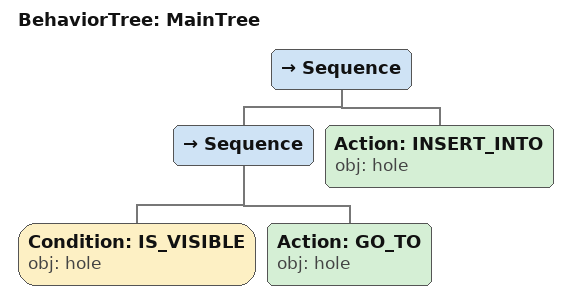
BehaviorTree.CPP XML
<root main_tree_to_execute="MainTree">
  <BehaviorTree ID="MainTree">
    <Sequence>
      <Sequence>
        <!-- Check hole is visible before NAVIGATE_TO -->
        <Condition ID="IS_VISIBLE" obj="hole" />
        <!-- Navigate to hole -->
        <Action ID="GO_TO" obj="hole" />
      </Sequence>
      <!-- Go to hole -->
      <Action ID="INSERT_INTO" obj="hole" />
    </Sequence>
  </BehaviorTree>
</root>
